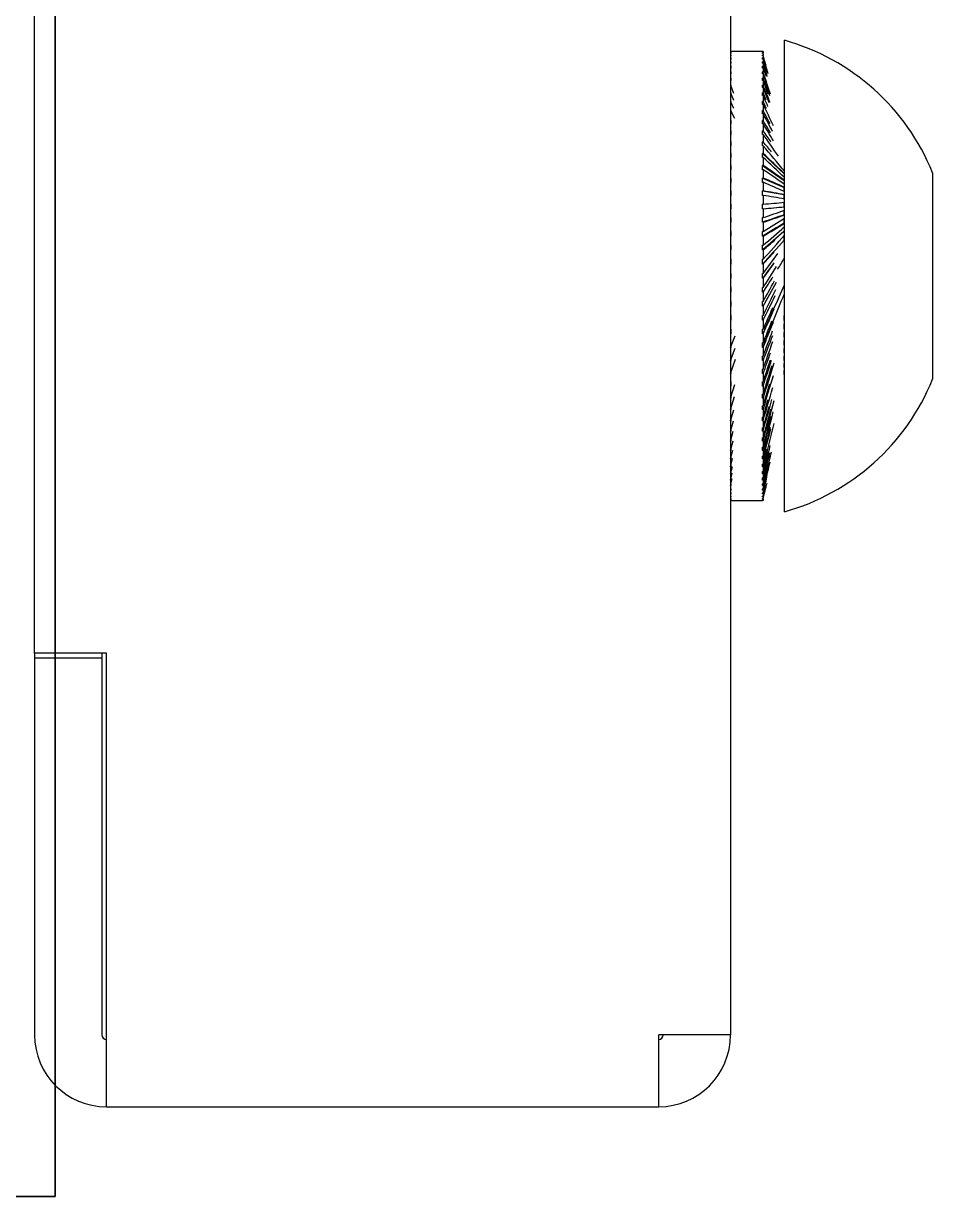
# Model space of a CAD drawing. Header units: millimetres. Extents: x -18178 to 96133, y -22425 to 61598.
# Drawn here: x 42444.29 to 42464.54, y 50045.14 to 50071.26 of the extents above; entities that cross this region are included whole.
import ezdxf

# ---------------------------------------------------------------- set-up
doc = ezdxf.new("R2010")
doc.units = ezdxf.units.MM
for name, color, linetype in [('10H46910P0610B', 7, 'Continuous'), ('10H46911P06B', 7, 'Continuous'), ('EAE-UPS PANEL-VERTV.', 7, 'Continuous'), ('RG0902FE', 7, 'Continuous'), ('SALDATURA_5X5_SP', 7, 'Continuous')]:
    doc.layers.add(name, color=color, linetype=linetype)
doc.layers.add('E-ELEC-EQPM', color=7, linetype='Continuous', lineweight=35)

# ---------------------------------------------------------------- blocks, each defined once
blk = doc.blocks.new('A$Ccc32f15b')
at = {"layer": '10H46910P0610B', "color": 7, "linetype": 'Continuous'}
for p, q in [((161.255, 45.225), (161.3118, 45.225)), ((161.3118, 45.225), (161.3132, 45.225)), ((161.3132, 45.225), (161.4268, 45.225)), ((161.4268, 45.225), (161.4282, 45.225)), ((161.4282, 45.225), (161.485, 45.225)), ((161.6325, 45.06), (161.1075, 45.06)), ((161.22, 45.0001), (161.22, 45)), ((161.2507, 45.0001), (161.2507, 45)), ((161.4893, 45.0001), (161.4893, 45)), ((161.52, 45), (161.52, 45.0001))]:
    blk.add_line(p, q, dxfattribs=at)
for centre, start, end in [((161.3484, 44.9931), 111.9331, 164.4773), ((161.3916, 44.9931), 15.5227, 68.0669)]:
    blk.add_arc(centre, 0.25, start, end, dxfattribs=at)
at = {"layer": '10H46911P06B', "color": 7, "linetype": 'Continuous'}
for p, q in [((161.2336, 45.0358), (161.2563, 45.0596)), ((161.247, 45.0358), (161.2636, 45.0596)), ((161.2609, 45.0358), (161.2713, 45.0596)), ((161.276, 45.0596), (161.2713, 45.0596)), ((161.2752, 45.0358), (161.2794, 45.0596)), ((161.2843, 45.0596), (161.2794, 45.0596)), ((161.2929, 45.0596), (161.2879, 45.0596)), ((161.295, 45.0358), (161.2929, 45.0596)), ((161.3019, 45.0596), (161.2967, 45.0596)), ((161.3111, 45.0596), (161.3057, 45.0596)), ((161.3302, 45.0596), (161.3246, 45.0596)), ((161.4195, 45.0596), (161.4139, 45.0596)), ((161.4289, 45.0596), (161.4234, 45.0596)), ((161.4381, 45.0596), (161.4328, 45.0596)), ((161.4471, 45.0596), (161.4419, 45.0596)), ((161.4557, 45.0596), (161.4508, 45.0596)), ((161.4641, 45.0596), (161.4593, 45.0596)), ((161.472, 45.0596), (161.4674, 45.0596)), ((161.4795, 45.0596), (161.4752, 45.0596)), ((161.1426, 45.0358), (161.167, 45.044)), ((161.12, 45.0363), (161.1203, 45.0363)), ((161.12, 45.0363), (161.12, 45.0358)), ((161.12, 45.0358), (161.12, 45.0358)), ((161.12, 45.0358), (161.12, 45.0006)), ((161.1203, 45.0363), (161.1203, 45.0358)), ((161.1203, 45.0358), (161.1207, 45.0359)), ((161.1207, 45.0358), (161.1203, 45.0358)), ((161.1207, 45.0363), (161.1216, 45.0363)), ((161.1207, 45.0363), (161.1207, 45.0358)), ((161.1216, 45.0363), (161.1216, 45.0358)), ((161.1216, 45.0358), (161.1223, 45.036)), ((161.1223, 45.0358), (161.1216, 45.0358)), ((161.1223, 45.0363), (161.1239, 45.0363)), ((161.1223, 45.0363), (161.1223, 45.0358)), ((161.1239, 45.0363), (161.1239, 45.0358)), ((161.1239, 45.0358), (161.1249, 45.0361)), ((161.1249, 45.0358), (161.1239, 45.0358)), ((161.1249, 45.0363), (161.1271, 45.0363)), ((161.1249, 45.0363), (161.1249, 45.0358)), ((161.1271, 45.0363), (161.1271, 45.0358)), ((161.1271, 45.0358), (161.1285, 45.0362)), ((161.1285, 45.0358), (161.1271, 45.0358)), ((161.1285, 45.0363), (161.1314, 45.0363)), ((161.1285, 45.0363), (161.1285, 45.0358)), ((161.1314, 45.0358), (161.133, 45.0363)), ((161.1314, 45.0363), (161.1314, 45.0358)), ((161.133, 45.0358), (161.1314, 45.0358)), ((161.133, 45.0363), (161.1365, 45.0363)), ((161.133, 45.0363), (161.133, 45.0358)), ((161.1365, 45.0358), (161.1459, 45.0388)), ((161.1365, 45.0363), (161.1365, 45.0358)), ((161.1384, 45.0358), (161.1365, 45.0358)), ((161.1384, 45.0363), (161.1426, 45.0363)), ((161.1384, 45.0363), (161.1384, 45.0358)), ((161.1426, 45.0363), (161.1426, 45.0358)), ((161.1448, 45.0358), (161.1426, 45.0358)), ((161.1448, 45.0363), (161.1495, 45.0363)), ((161.1448, 45.0363), (161.1448, 45.0358)), ((161.1495, 45.0363), (161.1495, 45.0358)), ((161.1521, 45.0358), (161.1495, 45.0358)), ((161.1521, 45.0363), (161.1574, 45.0363)), ((161.1521, 45.0363), (161.1521, 45.0358)), ((161.1574, 45.0363), (161.1574, 45.0358)), ((161.1602, 45.0358), (161.1574, 45.0358)), ((161.1602, 45.0363), (161.166, 45.0363)), ((161.1602, 45.0363), (161.1602, 45.0358)), ((161.166, 45.0363), (161.166, 45.0358)), ((161.1691, 45.0358), (161.166, 45.0358)), ((161.1691, 45.0363), (161.1755, 45.0363)), ((161.1691, 45.0363), (161.1691, 45.0358)), ((161.1755, 45.0363), (161.1755, 45.0358)), ((161.1789, 45.0358), (161.1755, 45.0358)), ((161.1789, 45.0363), (161.1858, 45.0363)), ((161.1789, 45.0363), (161.1789, 45.0358)), ((161.1858, 45.0363), (161.1858, 45.0358)), ((161.1894, 45.0358), (161.1858, 45.0358)), ((161.1894, 45.0363), (161.1967, 45.0363)), ((161.1894, 45.0363), (161.1894, 45.0358)), ((161.1967, 45.0363), (161.1967, 45.0358)), ((161.2006, 45.0358), (161.1967, 45.0358)), ((161.2006, 45.0363), (161.2084, 45.0363)), ((161.2006, 45.0363), (161.2006, 45.0358)), ((161.2084, 45.0363), (161.2084, 45.0358)), ((161.2125, 45.0358), (161.2084, 45.0358)), ((161.2125, 45.0363), (161.2207, 45.0363)), ((161.2125, 45.0363), (161.2125, 45.0358)), ((161.2207, 45.0363), (161.2207, 45.0358)), ((161.225, 45.0358), (161.2207, 45.0358)), ((161.225, 45.0363), (161.2336, 45.0363)), ((161.225, 45.0363), (161.225, 45.0358)), ((161.2336, 45.0363), (161.2336, 45.0358)), ((161.238, 45.0358), (161.2336, 45.0358)), ((161.238, 45.0363), (161.247, 45.0363)), ((161.238, 45.0363), (161.238, 45.0358)), ((161.247, 45.0363), (161.247, 45.0358)), ((161.2516, 45.0358), (161.247, 45.0358)), ((161.2516, 45.0363), (161.2609, 45.0363)), ((161.2516, 45.0363), (161.2516, 45.0358)), ((161.2609, 45.0363), (161.2609, 45.0358)), ((161.2657, 45.0358), (161.2609, 45.0358)), ((161.2657, 45.0363), (161.2752, 45.0363)), ((161.2657, 45.0363), (161.2657, 45.0358)), ((161.2752, 45.0363), (161.2752, 45.0358)), ((161.2802, 45.0358), (161.2752, 45.0358)), ((161.2802, 45.0363), (161.29, 45.0363)), ((161.2802, 45.0363), (161.2802, 45.0358)), ((161.29, 45.0363), (161.29, 45.0358)), ((161.295, 45.0358), (161.29, 45.0358)), ((161.295, 45.0363), (161.305, 45.0363)), ((161.295, 45.0363), (161.295, 45.0358)), ((161.305, 45.0363), (161.305, 45.0358)), ((161.3101, 45.0358), (161.305, 45.0358)), ((161.3101, 45.0363), (161.3203, 45.0363)), ((161.3101, 45.0363), (161.3101, 45.0358)), ((161.3203, 45.0363), (161.3203, 45.0358)), ((161.3255, 45.0358), (161.3203, 45.0358)), ((161.3255, 45.0363), (161.3358, 45.0363)), ((161.3255, 45.0363), (161.3255, 45.0358)), ((161.3358, 45.0363), (161.3358, 45.0358)), ((161.341, 45.0358), (161.3358, 45.0358)), ((161.341, 45.0363), (161.3514, 45.0363)), ((161.341, 45.0363), (161.341, 45.0358)), ((161.3514, 45.0363), (161.3514, 45.0358)), ((161.3567, 45.0358), (161.3514, 45.0358)), ((161.3567, 45.0363), (161.3671, 45.0363)), ((161.3567, 45.0363), (161.3567, 45.0358)), ((161.3671, 45.0363), (161.3671, 45.0358)), ((161.3724, 45.0358), (161.3671, 45.0358)), ((161.3724, 45.0363), (161.3828, 45.0363)), ((161.3724, 45.0363), (161.3724, 45.0358)), ((161.3828, 45.0363), (161.3828, 45.0358)), ((161.388, 45.0358), (161.3828, 45.0358)), ((161.388, 45.0363), (161.3984, 45.0363)), ((161.388, 45.0363), (161.388, 45.0358)), ((161.3984, 45.0363), (161.3984, 45.0358)), ((161.4037, 45.0358), (161.3984, 45.0358)), ((161.4037, 45.0363), (161.414, 45.0363)), ((161.4037, 45.0363), (161.4037, 45.0358)), ((161.414, 45.0363), (161.414, 45.0358)), ((161.4192, 45.0358), (161.414, 45.0358)), ((161.4192, 45.0363), (161.4293, 45.0363)), ((161.4192, 45.0363), (161.4192, 45.0358)), ((161.4293, 45.0363), (161.4293, 45.0358)), ((161.4345, 45.0358), (161.4293, 45.0358)), ((161.4345, 45.0363), (161.4445, 45.0363)), ((161.4345, 45.0363), (161.4345, 45.0358)), ((161.4445, 45.0363), (161.4445, 45.0358)), ((161.4495, 45.0358), (161.4445, 45.0358)), ((161.4495, 45.0363), (161.4593, 45.0363)), ((161.4495, 45.0363), (161.4495, 45.0358)), ((161.4593, 45.0363), (161.4593, 45.0358)), ((161.4642, 45.0358), (161.4593, 45.0358)), ((161.4642, 45.0363), (161.4738, 45.0363)), ((161.4642, 45.0363), (161.4642, 45.0358)), ((161.4738, 45.0363), (161.4738, 45.0358)), ((161.4786, 45.0358), (161.4738, 45.0358)), ((161.4786, 45.0363), (161.4879, 45.0363)), ((161.4786, 45.0363), (161.4786, 45.0358)), ((161.4879, 45.0363), (161.4879, 45.0358)), ((161.4925, 45.0358), (161.4879, 45.0358)), ((161.4925, 45.0363), (161.5015, 45.0363)), ((161.4925, 45.0363), (161.4925, 45.0358)), ((161.5015, 45.0363), (161.5015, 45.0358)), ((161.5059, 45.0358), (161.5015, 45.0358)), ((161.5059, 45.0363), (161.5146, 45.0363)), ((161.5059, 45.0363), (161.5059, 45.0358)), ((161.5146, 45.0363), (161.5146, 45.0358)), ((161.5188, 45.0358), (161.5146, 45.0358)), ((161.5188, 45.0363), (161.5271, 45.0363)), ((161.5188, 45.0363), (161.5188, 45.0358)), ((161.5271, 45.0363), (161.5271, 45.0358)), ((161.5312, 45.0358), (161.5271, 45.0358)), ((161.5312, 45.0363), (161.539, 45.0363)), ((161.5312, 45.0363), (161.5312, 45.0358)), ((161.539, 45.0363), (161.539, 45.0358)), ((161.5429, 45.0358), (161.539, 45.0358)), ((161.5429, 45.0363), (161.5502, 45.0363)), ((161.5429, 45.0363), (161.5429, 45.0358)), ((161.5502, 45.0363), (161.5502, 45.0358)), ((161.5539, 45.0358), (161.5502, 45.0358)), ((161.5539, 45.0363), (161.5607, 45.0363)), ((161.5539, 45.0363), (161.5539, 45.0358)), ((161.5607, 45.0363), (161.5607, 45.0358)), ((161.5641, 45.0358), (161.5607, 45.0358)), ((161.5641, 45.0363), (161.5705, 45.0363)), ((161.5641, 45.0363), (161.5641, 45.0358)), ((161.5705, 45.0363), (161.5705, 45.0358)), ((161.5736, 45.0358), (161.5705, 45.0358)), ((161.5736, 45.0363), (161.5795, 45.0363)), ((161.5736, 45.0363), (161.5736, 45.0358)), ((161.5795, 45.0363), (161.5795, 45.0358)), ((161.5823, 45.0358), (161.5795, 45.0358)), ((161.5823, 45.0363), (161.5877, 45.0363)), ((161.5823, 45.0363), (161.5823, 45.0358)), ((161.5877, 45.0363), (161.5877, 45.0358)), ((161.5902, 45.0358), (161.5877, 45.0358)), ((161.5902, 45.0363), (161.5949, 45.0363)), ((161.5902, 45.0363), (161.5902, 45.0358)), ((161.5949, 45.0363), (161.5949, 45.0358)), ((161.5972, 45.0358), (161.5949, 45.0358)), ((161.5972, 45.0363), (161.6014, 45.0363)), ((161.5972, 45.0363), (161.5972, 45.0358)), ((161.6014, 45.0363), (161.6014, 45.0358)), ((161.6033, 45.0358), (161.6014, 45.0358)), ((161.6033, 45.0363), (161.6068, 45.0363)), ((161.6033, 45.0363), (161.6033, 45.0358)), ((161.6068, 45.0363), (161.6068, 45.0358)), ((161.6085, 45.0358), (161.6068, 45.0358)), ((161.6085, 45.0363), (161.6114, 45.0363)), ((161.6085, 45.0363), (161.6085, 45.0358)), ((161.6114, 45.0363), (161.6114, 45.0358)), ((161.6127, 45.0358), (161.6114, 45.0358)), ((161.6127, 45.0363), (161.615, 45.0363)), ((161.6127, 45.0363), (161.6127, 45.0358)), ((161.615, 45.0363), (161.615, 45.0358)), ((161.616, 45.0358), (161.615, 45.0358)), ((161.616, 45.0363), (161.6177, 45.0363)), ((161.616, 45.0363), (161.616, 45.0358)), ((161.6177, 45.0363), (161.6177, 45.0358)), ((161.6183, 45.0358), (161.6177, 45.0358)), ((161.6183, 45.0363), (161.6193, 45.0363)), ((161.6183, 45.0363), (161.6183, 45.0358)), ((161.6193, 45.0363), (161.6193, 45.0358)), ((161.6197, 45.0358), (161.6193, 45.0358)), ((161.6197, 45.0363), (161.62, 45.0363)), ((161.6197, 45.0363), (161.6197, 45.0358)), ((161.62, 45.0363), (161.62, 45.0358)), ((161.62, 45.0363), (161.62, 45.0358)), ((161.62, 45.0358), (161.62, 45.0358)), ((161.62, 45.0006), (161.62, 45.0358)), ((161.12, 45.0006), (161.12, 45.0001)), ((161.12, 45.0006), (161.12, 45.0006)), ((161.1203, 45.0006), (161.1203, 45.0001)), ((161.1207, 45.0006), (161.1203, 45.0006)), ((161.1207, 45.0006), (161.1207, 45.0001)), ((161.1216, 45.0006), (161.1216, 45.0001)), ((161.1223, 45.0006), (161.1216, 45.0006)), ((161.1223, 45.0006), (161.1223, 45.0001)), ((161.1239, 45.0006), (161.1239, 45.0001)), ((161.1249, 45.0006), (161.1239, 45.0006)), ((161.1249, 45.0006), (161.1249, 45.0001)), ((161.1271, 45.0006), (161.1271, 45.0001)), ((161.1285, 45.0006), (161.1271, 45.0006)), ((161.1285, 45.0006), (161.1285, 45.0001)), ((161.1314, 45.0006), (161.1314, 45.0001)), ((161.133, 45.0006), (161.1314, 45.0006)), ((161.133, 45.0006), (161.133, 45.0001)), ((161.1365, 45.0006), (161.1365, 45.0001)), ((161.1384, 45.0006), (161.1365, 45.0006)), ((161.1384, 45.0006), (161.1384, 45.0001)), ((161.1426, 45.0006), (161.1426, 45.0001)), ((161.1448, 45.0006), (161.1426, 45.0006)), ((161.1448, 45.0006), (161.1448, 45.0001)), ((161.1495, 45.0006), (161.1495, 45.0001)), ((161.1521, 45.0006), (161.1495, 45.0006)), ((161.1521, 45.0006), (161.1521, 45.0001)), ((161.1574, 45.0001), (161.1662, 45.0035)), ((161.1574, 45.0006), (161.1574, 45.0001)), ((161.1602, 45.0006), (161.1574, 45.0006)), ((161.1602, 45.0006), (161.1602, 45.0001)), ((161.166, 45.0001), (161.1741, 45.0035)), ((161.166, 45.0006), (161.166, 45.0001)), ((161.1691, 45.0006), (161.166, 45.0006)), ((161.1691, 45.0006), (161.1691, 45.0001)), ((161.1755, 45.0001), (161.1829, 45.0035)), ((161.1755, 45.0006), (161.1755, 45.0001)), ((161.1789, 45.0006), (161.1755, 45.0006)), ((161.1789, 45.0006), (161.1789, 45.0001)), ((161.1858, 45.0001), (161.1943, 45.0045)), ((161.1858, 45.0006), (161.1858, 45.0001)), ((161.1894, 45.0006), (161.1858, 45.0006)), ((161.1894, 45.0006), (161.1894, 45.0001)), ((161.1967, 45.0006), (161.1967, 45.0001)), ((161.2006, 45.0006), (161.1967, 45.0006)), ((161.2006, 45.0006), (161.2006, 45.0001)), ((161.2084, 45.0006), (161.2084, 45.0001)), ((161.2125, 45.0006), (161.2084, 45.0006)), ((161.2125, 45.0006), (161.2125, 45.0001)), ((161.2207, 45.0006), (161.2207, 45.0001)), ((161.225, 45.0006), (161.2207, 45.0006)), ((161.225, 45.0006), (161.225, 45.0001)), ((161.2336, 45.0006), (161.2336, 45.0001)), ((161.238, 45.0006), (161.2336, 45.0006)), ((161.238, 45.0006), (161.238, 45.0001)), ((161.247, 45.0006), (161.247, 45.0001)), ((161.2516, 45.0006), (161.247, 45.0006)), ((161.2516, 45.0006), (161.2516, 45.0001)), ((161.2609, 45.0006), (161.2609, 45.0001)), ((161.2657, 45.0006), (161.2609, 45.0006)), ((161.2657, 45.0006), (161.2657, 45.0001)), ((161.2752, 45.0006), (161.2752, 45.0001)), ((161.2802, 45.0006), (161.2752, 45.0006)), ((161.2802, 45.0006), (161.2802, 45.0001)), ((161.29, 45.0006), (161.29, 45.0001)), ((161.295, 45.0006), (161.29, 45.0006)), ((161.295, 45.0006), (161.295, 45.0001)), ((161.305, 45.0006), (161.305, 45.0001)), ((161.3101, 45.0006), (161.305, 45.0006)), ((161.3101, 45.0006), (161.3101, 45.0001)), ((161.3203, 45.0006), (161.3203, 45.0001)), ((161.3255, 45.0006), (161.3203, 45.0006)), ((161.3255, 45.0006), (161.3255, 45.0001)), ((161.3358, 45.0006), (161.3358, 45.0001)), ((161.341, 45.0006), (161.3358, 45.0006)), ((161.341, 45.0006), (161.341, 45.0001)), ((161.3514, 45.0006), (161.3514, 45.0001)), ((161.3567, 45.0006), (161.3514, 45.0006)), ((161.3567, 45.0006), (161.3567, 45.0001)), ((161.3671, 45.0006), (161.3671, 45.0001)), ((161.3724, 45.0006), (161.3671, 45.0006)), ((161.3724, 45.0006), (161.3724, 45.0001)), ((161.3828, 45.0006), (161.3828, 45.0001)), ((161.388, 45.0006), (161.3828, 45.0006)), ((161.388, 45.0006), (161.388, 45.0001)), ((161.3984, 45.0006), (161.3984, 45.0001)), ((161.4037, 45.0006), (161.3984, 45.0006)), ((161.4037, 45.0006), (161.4037, 45.0001)), ((161.414, 45.0006), (161.414, 45.0001)), ((161.4192, 45.0006), (161.414, 45.0006)), ((161.4192, 45.0006), (161.4192, 45.0001)), ((161.4293, 45.0006), (161.4293, 45.0001)), ((161.4345, 45.0006), (161.4293, 45.0006)), ((161.4345, 45.0006), (161.4345, 45.0001)), ((161.4495, 45.0001), (161.4367, 45.0052)), ((161.4445, 45.0006), (161.4445, 45.0001)), ((161.4495, 45.0006), (161.4445, 45.0006)), ((161.4495, 45.0006), (161.4495, 45.0001)), ((161.4642, 45.0001), (161.4505, 45.0052)), ((161.4593, 45.0006), (161.4593, 45.0001)), ((161.4642, 45.0006), (161.4593, 45.0006)), ((161.4786, 45.0001), (161.4624, 45.0057)), ((161.4642, 45.0006), (161.4642, 45.0001)), ((161.4738, 45.0006), (161.4738, 45.0001)), ((161.4786, 45.0006), (161.4738, 45.0006)), ((161.4786, 45.0006), (161.4786, 45.0001)), ((161.4879, 45.0006), (161.4879, 45.0001)), ((161.4925, 45.0006), (161.4879, 45.0006)), ((161.5059, 45.0001), (161.4909, 45.0047)), ((161.4925, 45.0006), (161.4925, 45.0001)), ((161.5015, 45.0006), (161.5015, 45.0001)), ((161.5059, 45.0006), (161.5015, 45.0006)), ((161.5188, 45.0001), (161.5043, 45.0044)), ((161.5059, 45.0006), (161.5059, 45.0001)), ((161.5146, 45.0006), (161.5146, 45.0001)), ((161.5188, 45.0006), (161.5146, 45.0006)), ((161.5188, 45.0006), (161.5188, 45.0001)), ((161.5312, 45.0001), (161.519, 45.0036)), ((161.5271, 45.0006), (161.5271, 45.0001)), ((161.5312, 45.0006), (161.5271, 45.0006)), ((161.5429, 45.0001), (161.5311, 45.0033)), ((161.5312, 45.0006), (161.5312, 45.0001)), ((161.539, 45.0006), (161.539, 45.0001)), ((161.5429, 45.0006), (161.539, 45.0006)), ((161.5539, 45.0001), (161.5427, 45.0031)), ((161.5429, 45.0006), (161.5429, 45.0001)), ((161.5502, 45.0006), (161.5502, 45.0001)), ((161.5539, 45.0006), (161.5502, 45.0006)), ((161.5641, 45.0001), (161.5536, 45.0028)), ((161.5539, 45.0006), (161.5539, 45.0001)), ((161.5607, 45.0006), (161.5607, 45.0001)), ((161.5641, 45.0006), (161.5607, 45.0006)), ((161.5736, 45.0001), (161.5638, 45.0026)), ((161.5641, 45.0006), (161.5641, 45.0001)), ((161.5705, 45.0006), (161.5705, 45.0001)), ((161.5736, 45.0006), (161.5705, 45.0006)), ((161.5823, 45.0001), (161.5732, 45.0024)), ((161.5736, 45.0006), (161.5736, 45.0001)), ((161.5795, 45.0006), (161.5795, 45.0001)), ((161.5823, 45.0006), (161.5795, 45.0006)), ((161.5902, 45.0001), (161.582, 45.0021)), ((161.5823, 45.0006), (161.5823, 45.0001)), ((161.5877, 45.0006), (161.5877, 45.0001)), ((161.5902, 45.0006), (161.5877, 45.0006)), ((161.5972, 45.0001), (161.5897, 45.0019)), ((161.5902, 45.0006), (161.5902, 45.0001)), ((161.5949, 45.0006), (161.5949, 45.0001)), ((161.5972, 45.0006), (161.5949, 45.0006)), ((161.6033, 45.0001), (161.596, 45.0019)), ((161.5972, 45.0006), (161.5972, 45.0001)), ((161.6014, 45.0006), (161.6014, 45.0001)), ((161.6033, 45.0006), (161.6014, 45.0006)), ((161.6033, 45.0006), (161.6033, 45.0001)), ((161.6068, 45.0006), (161.6068, 45.0001)), ((161.6085, 45.0006), (161.6068, 45.0006)), ((161.6085, 45.0006), (161.6085, 45.0001)), ((161.6114, 45.0006), (161.6114, 45.0001)), ((161.6127, 45.0006), (161.6114, 45.0006)), ((161.6127, 45.0006), (161.6127, 45.0001)), ((161.615, 45.0006), (161.615, 45.0001)), ((161.616, 45.0006), (161.615, 45.0006)), ((161.616, 45.0006), (161.616, 45.0001)), ((161.6177, 45.0006), (161.6177, 45.0001)), ((161.6183, 45.0006), (161.6177, 45.0006)), ((161.6183, 45.0006), (161.6183, 45.0001)), ((161.6193, 45.0006), (161.6193, 45.0001)), ((161.6197, 45.0006), (161.6193, 45.0006)), ((161.6197, 45.0006), (161.6197, 45.0001)), ((161.62, 45.0006), (161.62, 45.0001)), ((161.62, 45.0006), (161.62, 45.0001)), ((161.62, 45.0006), (161.62, 45.0006)), ((161.12, 45.0001), (161.1203, 45.0001)), ((161.1207, 45.0001), (161.1216, 45.0001)), ((161.1223, 45.0001), (161.1239, 45.0001)), ((161.1249, 45.0001), (161.1271, 45.0001)), ((161.1285, 45.0001), (161.1314, 45.0001)), ((161.133, 45.0001), (161.1365, 45.0001)), ((161.1384, 45.0001), (161.1426, 45.0001)), ((161.1448, 45.0001), (161.1495, 45.0001)), ((161.1521, 45.0001), (161.1574, 45.0001)), ((161.1602, 45.0001), (161.166, 45.0001)), ((161.1691, 45.0001), (161.1755, 45.0001)), ((161.1789, 45.0001), (161.1858, 45.0001)), ((161.1894, 45.0001), (161.1967, 45.0001)), ((161.2006, 45.0001), (161.2084, 45.0001)), ((161.2125, 45.0001), (161.2207, 45.0001)), ((161.225, 45.0001), (161.2336, 45.0001)), ((161.238, 45.0001), (161.247, 45.0001)), ((161.2516, 45.0001), (161.2609, 45.0001)), ((161.2657, 45.0001), (161.2752, 45.0001)), ((161.2802, 45.0001), (161.29, 45.0001)), ((161.295, 45.0001), (161.305, 45.0001)), ((161.3101, 45.0001), (161.3203, 45.0001)), ((161.3255, 45.0001), (161.3358, 45.0001)), ((161.341, 45.0001), (161.3514, 45.0001)), ((161.3567, 45.0001), (161.3671, 45.0001)), ((161.3724, 45.0001), (161.3828, 45.0001)), ((161.388, 45.0001), (161.3984, 45.0001)), ((161.4037, 45.0001), (161.414, 45.0001)), ((161.4192, 45.0001), (161.4293, 45.0001)), ((161.4345, 45.0001), (161.4445, 45.0001)), ((161.4495, 45.0001), (161.4593, 45.0001)), ((161.4642, 45.0001), (161.4738, 45.0001)), ((161.4786, 45.0001), (161.4879, 45.0001)), ((161.4925, 45.0001), (161.5015, 45.0001)), ((161.5059, 45.0001), (161.5146, 45.0001)), ((161.5188, 45.0001), (161.5271, 45.0001)), ((161.5312, 45.0001), (161.539, 45.0001)), ((161.5429, 45.0001), (161.5502, 45.0001)), ((161.5539, 45.0001), (161.5607, 45.0001)), ((161.5641, 45.0001), (161.5705, 45.0001)), ((161.5736, 45.0001), (161.5795, 45.0001)), ((161.5823, 45.0001), (161.5877, 45.0001)), ((161.5902, 45.0001), (161.5949, 45.0001)), ((161.5972, 45.0001), (161.6014, 45.0001)), ((161.6033, 45.0001), (161.6068, 45.0001)), ((161.6085, 45.0001), (161.6114, 45.0001)), ((161.6127, 45.0001), (161.615, 45.0001)), ((161.616, 45.0001), (161.6177, 45.0001)), ((161.6183, 45.0001), (161.6193, 45.0001)), ((161.6197, 45.0001), (161.62, 45.0001))]:
    blk.add_line(p, q, dxfattribs=at)
for centre, radius, start, end in [((161.7907, 44.2403), 0.9839, 124.2715, 125.9978), ((161.773, 44.4109), 0.8316, 128.6748, 131.2284), ((161.698, 44.6154), 0.6268, 134.8061, 137.8148), ((161.7754, 44.5519), 0.7235, 135.3799, 137.9707), ((161.7371, 44.7121), 0.5877, 143.6837, 146.513), ((161.8216, 44.6612), 0.6823, 144.2271, 146.6539), ((161.8814, 44.7791), 0.6717, 155.2734, 157.4891), ((161.9914, 44.7371), 0.785, 155.7023, 157.5944), ((162.6052, 44.8156), 1.3481, 169.5503, 170.5771), ((162.8426, 44.7783), 1.5836, 169.7503, 170.6241), ((158.6934, 44.8208), 2.6055, 4.7442, 5.2695), ((158.2422, 44.7842), 3.0632, 4.7203, 5.1671), ((160.5767, 44.7947), 0.7673, 18.3513, 20.2342), ((160.4569, 44.7547), 0.8985, 18.2632, 19.8689), ((166.8097, 46.9499), 5.8232, 198.94218, 199.18992), ((160.805, 44.7378), 0.5955, 30.088, 32.7716), ((160.7252, 44.6903), 0.6929, 29.9564, 32.2548), ((165.1592, 47.3652), 4.4859, 210.9281, 211.2831), ((160.8685, 44.6508), 0.6057, 39.5239, 42.5075), ((164.7677, 47.9991), 4.5303, 220.4558, 220.8525), ((160.882, 44.5352), 0.6865, 46.8713, 49.8609), ((164.7592, 48.8417), 5.1051, 227.8034, 228.2026), ((160.8744, 44.3929), 0.8104, 52.5569, 54.5127), ((160.7838, 44.1115), 1.1047, 58.4072, 59.1686), ((166.0315, 55.6172), 11.5368, 246.223, 246.51786), ((166.3401, 57.3347), 13.2356, 248.03787, 248.31498), ((162.0517, 41.8429), 3.3254, 105.9935, 106.2012), ((162.1827, 41.4167), 3.771, 105.9779, 106.2906), ((162.0244, 42.0664), 3.1025, 106.5553, 106.8097), ((162.1515, 41.6694), 3.519, 106.645, 106.902), ((161.9952, 42.302), 2.8676, 107.3159, 107.5319), ((162.1182, 41.9358), 3.2533, 107.3561, 107.6276), ((161.9643, 42.546), 2.6243, 108.1293, 108.3877), ((161.9321, 42.7945), 2.3767, 109.0942, 109.4029), ((162.0459, 42.4928), 2.6984, 109.0816, 109.507), ((161.8989, 43.0438), 2.1288, 110.0454, 110.6109), ((162.0076, 42.7747), 2.418, 110.3342, 110.7203), ((161.865, 43.2897), 1.8845, 111.4179, 112.056), ((161.9685, 43.0528), 2.1419, 111.6801, 112.1713), ((161.8309, 43.5285), 1.6479, 113.4984, 113.7973), ((161.9291, 43.3229), 1.8744, 113.5105, 113.9192), ((161.7974, 43.7564), 1.4229, 115.5587, 115.9144), ((161.8903, 43.5806), 1.6203, 115.1043, 116.0438), ((161.7652, 43.9698), 1.2137, 117.739, 118.517), ((161.853, 43.8219), 1.3839, 117.7312, 118.6545), ((161.7359, 44.1653), 1.0243, 120.8663, 121.7568), ((161.819, 44.043), 1.1701, 120.819, 121.9025), ((161.7115, 44.3398), 0.8592, 124.8277, 125.8446), ((161.6962, 44.4907), 0.7237, 129.9264, 131.0705), ((160.7995, 44.592), 0.7004, 39.3711, 40.7571), ((160.815, 44.4613), 0.7899, 46.713, 48.0336), ((164.9135, 49.8797), 6.0002, 233.62833, 233.83121), ((160.8056, 44.3003), 0.9289, 52.4016, 53.5955), ((160.8563, 44.226), 0.9664, 56.9874, 58.6197), ((160.7838, 44.1115), 1.1047, 56.839, 57.8968), ((160.8327, 44.0371), 1.1482, 60.4829, 61.788), ((160.7555, 43.898), 1.3099, 60.3426, 61.6776), ((160.8063, 43.8293), 1.3513, 63.2784, 64.641), ((160.7239, 43.663), 1.5393, 63.1464, 64.2879), ((160.7788, 43.6059), 1.5714, 65.5435, 66.5098), ((160.6907, 43.4103), 1.788, 65.4191, 66.4015), ((160.751, 43.3703), 1.8045, 67.3999, 68.2364), ((160.6572, 43.1439), 2.0515, 67.2825, 68.1339), ((160.7237, 43.1263), 2.0467, 68.9363, 69.777), ((160.6243, 42.868), 2.3253, 68.825, 69.5681), ((160.6974, 42.8777), 2.2939, 70.2178, 71.0385), ((160.5925, 42.5869), 2.6048, 70.112, 70.6528), ((160.5623, 42.305), 2.8853, 71.192, 71.7928), ((160.6725, 42.6285), 2.5421, 71.2931, 71.8637), ((160.534, 42.0269), 3.1625, 72.1019, 72.8482), ((160.6494, 42.3825), 2.7872, 72.1988, 72.884), ((160.5081, 41.7568), 3.4317, 72.8697, 73.5367), ((160.6282, 42.1437), 3.0253, 72.9631, 73.4512), ((160.4846, 41.4991), 3.6888, 73.5172, 74.1154), ((160.4638, 41.2578), 3.9295, 74.0613, 74.5993), ((160.6091, 41.9158), 3.2527, 73.6075, 73.9684), ((160.4458, 41.0368), 4.1502, 74.5153, 75.1631), ((160.5924, 41.7025), 3.4656, 74.1491, 74.5573), ((160.5781, 41.507), 3.6608, 74.6008, 75.1265), ((160.4309, 40.8394), 4.3472, 74.8894, 75.4755), ((160.5664, 41.3324), 3.835, 74.973, 75.5009), ((160.4103, 40.5278), 4.6584, 75.4285, 76.0406), ((160.5574, 41.1816), 3.9856, 75.2739, 75.753), ((160.419, 40.6688), 4.5175, 75.1917, 75.623), ((160.4049, 40.4185), 4.7675, 75.6043, 75.9935), ((160.551, 41.0569), 4.1102, 75.5094, 75.7526), ((160.5475, 40.9602), 4.2067, 75.6844, 75.9981), ((160.4039, 40.3014), 4.8845, 75.7858, 76.2356), ((160.5467, 40.8931), 4.2737, 75.8022, 76.195), ((160.4028, 40.3426), 4.8433, 75.7227, 76.0943), ((168.8734, 74.9059), 30.7453, 256.25777, 256.29698), ((160.4084, 40.2955), 4.8904, 75.7948, 76.1742), ((160.5488, 40.8567), 4.3101, 75.865, 76.1714), ((160.5537, 40.8515), 4.3153, 75.8739, 76.0876), ((160.5613, 40.8775), 4.2893, 75.8292, 76.0686), ((160.5849, 41.0215), 4.1455, 75.5743, 75.8181), ((168.9362, 75.395), 31.2337, 256.39547, 256.41008), ((168.9725, 75.6607), 31.499, 256.46669, 256.47035), ((160.5718, 40.9345), 4.2324, 75.7299, 75.895), ((168.982, 75.6988), 31.5371, 256.47586, 256.47893), ((168.9647, 75.5087), 31.3472, 256.43347, 256.43596), ((168.9207, 75.0934), 30.9325, 256.33875, 256.34066), ((168.8502, 74.4594), 30.2994, 256.18991, 256.19122), ((168.7538, 73.6169), 29.458, 255.98411, 255.98479)]:
    blk.add_arc(centre, radius, start, end, dxfattribs=at)
at = {"layer": 'RG0902FE', "color": 7, "linetype": 'Continuous'}
for p, q in [((132.425, 45), (162.215, 45)), ((162.215, 45), (162.215, 44.92)), ((162.295, 44.92), (162.215, 44.92)), ((162.295, 44.305), (162.295, 44.92)), ((162.295, 44.305), (161.7901, 44.305)), ((161.7901, 44.305), (161.7901, 44.225)), ((161.795, 44.3), (162.215, 44.3)), ((161.795, 44.225), (161.795, 44.3)), ((161.7901, 44.225), (132.8498, 44.225)), ((161.795, 44.225), (162.215, 44.225))]:
    blk.add_line(p, q, dxfattribs=at)
for centre, radius, start, end in [((162.215, 44.92), 0.08, 0, 90), ((162.215, 44.92), 0.005, 0, 90), ((162.215, 44.305), 0.005, 270, 360), ((162.215, 44.305), 0.08, 270, 0)]:
    blk.add_arc(centre, radius, start, end, dxfattribs=at)
at = {"layer": 'SALDATURA_5X5_SP', "color": 7, "linetype": 'Continuous'}
for p, q in [((161.7901, 44.3), (161.795, 44.3)), ((161.7901, 44.225), (161.795, 44.225))]:
    blk.add_line(p, q, dxfattribs=at)
blk = doc.blocks.new('ups-panel')
at = {"layer": 'EAE-UPS PANEL-VERTV.', "xscale": 20, "yscale": 20, "zscale": 20}
blk.add_blockref('A$Ccc32f15b', (5.1, -450.025, 1985.5), dxfattribs=at)

msp = doc.modelspace()

# ---------------------------------------------------------------- linework, layer by layer
at = {"layer": 'E-ELEC-EQPM'}
msp.add_lwpolyline([(41530.00043, 52699.1355), (42445.00043, 52699.1355), (42445.00043, 50045.1355), (41530.00043, 50045.1355)], close=True, dxfattribs=at)

# ---------------------------------------------------------------- block references
at = {"layer": 'EAE-UPS PANEL-VERTV.', "rotation": 270}
msp.add_blockref('ups-panel', (42010.0646, 53298.13576), dxfattribs=at)

doc.saveas('drawing.dxf')
